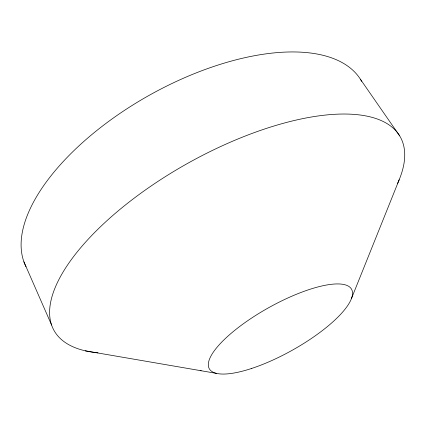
<?xml version="1.0" encoding="UTF-8"?>
<svg xmlns="http://www.w3.org/2000/svg" width="426" height="426" viewBox="0 0 426 426"><rect width="100%" height="100%" fill="white"/><g stroke="black" fill="none" stroke-linecap="round" stroke-linejoin="round"><path stroke-width="0.64" d="M351.429 298.61L399.189 179.735M85.306 350.822L216.467 373.378M200.145 370.62L201.205 370.806M360.673 79.646L399.652 135.851M23.915 261.825L51.61 325.049M25.986 266.697A191.753 91.563 -29.2 0 1 151.464 94.061A191.753 91.563 -29.2 0 1 361.669 81.334M97.975 352.829A198.335 80.679 -29.2 0 1 185.906 164.345A198.335 80.679 -29.2 0 1 397.453 183.702M251.553 368.479A81.494 24.325 -29.2 0 0 352.084 290.431A81.494 24.325 -29.2 0 0 237.612 328.079A81.494 24.325 -29.2 0 0 251.553 368.479"/></g></svg>
